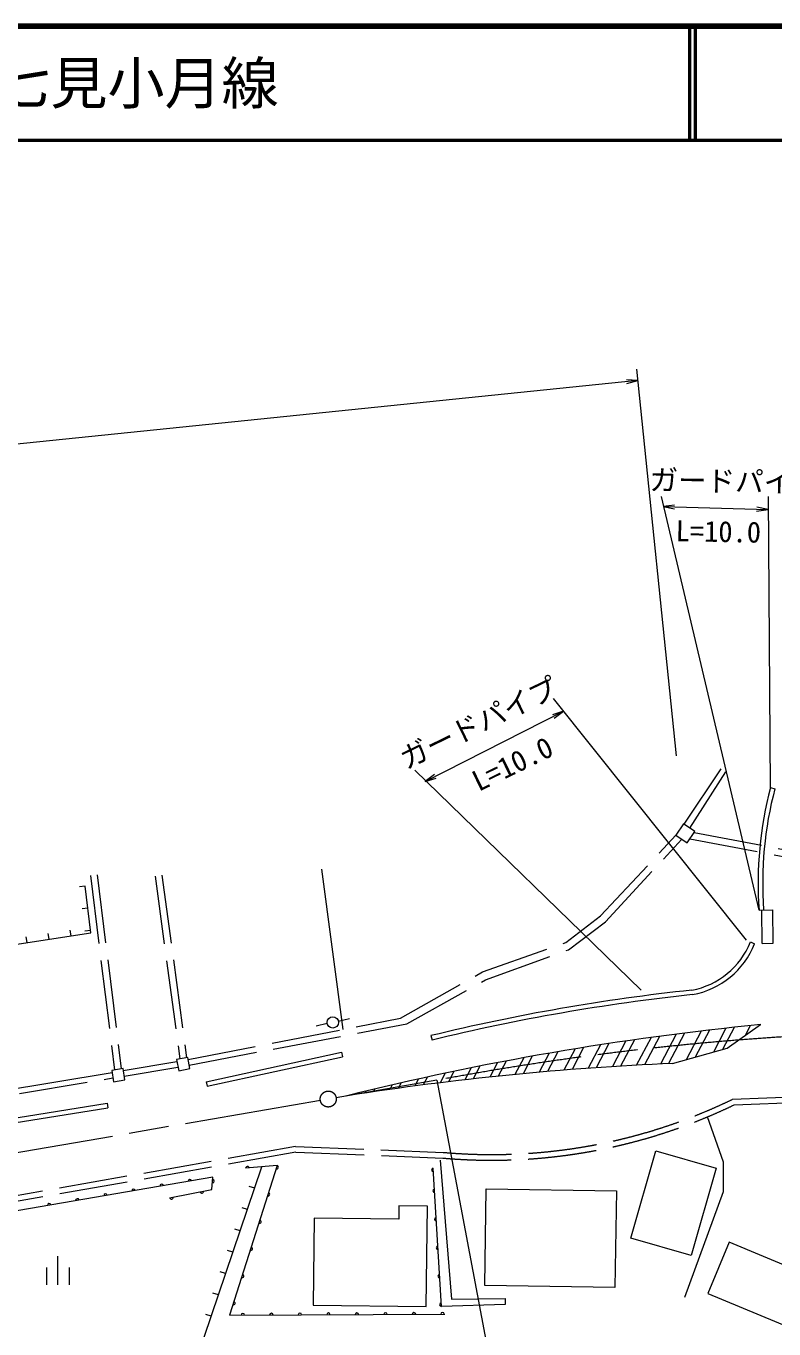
# Model space of a CAD drawing. Units: millimetres, scale not verified. Extents: x 40000 to 680000, y 20000 to 380000.
# Drawn here: x 239605 to 305142, y 265802 to 380000 of the extents above; entities that cross this region are included whole.
import ezdxf
from ezdxf.enums import TextEntityAlignment as Align

# ---------------------------------------------------------------- set-up
doc = ezdxf.new("R2010")
doc.units = ezdxf.units.MM
doc.header["$LTSCALE"] = 1000
doc.linetypes.add('CHAIN', pattern=[18.5, 12, -1.5, 3.5, -1.5])
doc.linetypes.add('DASHED', pattern=[7.5, 6, -1.5])
for name, color, linetype, lineweight in [('M-BGD', 7, 'Continuous', 13), ('M-BMK', 2, 'CHAIN', 13), ('M-STR-HTXT', 7, 'Continuous', 13), ('M-TTL', 2, 'Continuous', 140), ('M-TTL-LINE', 7, 'Continuous', 50)]:
    doc.layers.add(name, color=color, linetype=linetype, lineweight=lineweight)
doc.layers.add('M-TTL-TXT', color=7, linetype='Continuous')
doc.styles.add('ＭＳ ゴシック', font='')
doc.styles.get('ＭＳ ゴシック').set_extended_font_data('MS Gothic')

# ---------------------------------------------------------------- blocks, each defined once
blk = doc.blocks.new('荒地')
at = {"color": 7, "linetype": 'Continuous', "lineweight": 13}
for p, q in [((0, 0), (0, 2.5)), ((-1, 1.5), (-1, 0)), ((1, 1.5), (1, 0))]:
    blk.add_line(p, q, dxfattribs=at)
blk = doc.blocks.new('open_arrow')
at = {"color": 0, "linetype": 'Continuous', "lineweight": -2}
blk.add_lwpolyline([(7.5, 1.25), (0, 0), (7.5, -1.25)], dxfattribs=at)

msp = doc.modelspace()

# ---------------------------------------------------------------- linework, layer by layer
at = {"layer": 'M-BGD', "linetype": 'DASHED'}
for p, q in [((297271, 310034), (300506, 314891)), ((297784, 309692), (300928, 314622)), ((289956, 302008), (296551, 309072)), ((290378, 301482), (297077, 308721)), ((297786, 308761), (315471, 305424)), ((298148, 309304), (314937, 306135)), ((245247, 305538), (247357, 288492)), ((245843, 305612), (247949, 288591)), ((250917, 305494), (253077, 289464)), ((251512, 305575), (253667, 289578)), ((286915, 299680), (289956, 302008)), ((287149, 299042), (290378, 301482)), ((279594, 297090), (286915, 299680)), ((279866, 296414), (287149, 299042)), ((272423, 293035), (279594, 297090)), ((272958, 292547), (279866, 296414)), ((253805, 289424), (272423, 293035)), ((253901, 288929), (272958, 292547)), ((194645, 279081), (247223, 287800)), ((248210, 287963), (252918, 288744)), ((301524, 285935), (318643, 286601)), ((301647, 285439), (318651, 286101)), ((263211, 281784), (219361, 274050)), ((263245, 281282), (219442, 273557)), ((263211, 281784), (276145, 281279)), ((263245, 281282), (276113, 280780))]:
    msp.add_line(p, q, dxfattribs=at)
at = {"layer": 'M-BGD'}
for p, q in [((304842, 313254), (305228, 313152)), ((297217, 310070), (296551, 309072)), ((298215, 309405), (297217, 310070)), ((296551, 309072), (297550, 308406)), ((297550, 308406), (298215, 309405)), ((265481, 306113), (267362, 292053)), ((244790, 304609), (244293, 304551)), ((245271, 300519), (244790, 304609)), ((245018, 302670), (244521, 302611)), ((303842, 302503), (304241, 302530)), ((304042, 302516), (305055, 302545)), ((304109, 299585), (304079, 302519)), ((305084, 299607), (305055, 302545)), ((230013, 298204), (245271, 300519)), ((241619, 299965), (241544, 300459)), ((243550, 300258), (243475, 300752)), ((245246, 300730), (244749, 300672)), ((239688, 299672), (239613, 300166)), ((303081, 299719), (303453, 299570)), ((304109, 299585), (305084, 299607)), ((265991, 292566), (265014, 292354)), ((266966, 292787), (267939, 293019)), ((301040, 290409), (303977, 292474)), ((303068, 292384), (302612, 291514)), ((275088, 291511), (275183, 291123)), ((294371, 291351), (293075, 288883)), ((295101, 291449), (293790, 288953)), ((296588, 291643), (295212, 289023)), ((297314, 291734), (295906, 289055)), ((298762, 291910), (297444, 289401)), ((299484, 291995), (298239, 289624)), ((300928, 292158), (299832, 290070)), ((301647, 292236), (300627, 290293)), ((286202, 290100), (285291, 288366)), ((287720, 290353), (286740, 288486)), ((288461, 290473), (287447, 288542)), ((289939, 290706), (288858, 288647)), ((290676, 290819), (289561, 288697)), ((292176, 291041), (290994, 288792)), ((292909, 291147), (291695, 288835)), ((296262, 289070), (301040, 290409)), ((248128, 288457), (252823, 289235)), ((253771, 289598), (252790, 289408)), ((252790, 289408), (252980, 288426)), ((253962, 288617), (253771, 289598)), ((255387, 287459), (267251, 290049)), ((255473, 287068), (267336, 289659)), ((267251, 290049), (267336, 289659)), ((280914, 289143), (280251, 287882)), ((281667, 289286), (280968, 287957)), ((283214, 289573), (282443, 288105)), ((283963, 289709), (283157, 288173)), ((285457, 289972), (284581, 288304)), ((194563, 279575), (247141, 288293)), ((248101, 288616), (247115, 288452)), ((247115, 288452), (247279, 287466)), ((248265, 287629), (248101, 288616)), ((252980, 288426), (253962, 288617)), ((274774, 287885), (274410, 287193)), ((276335, 288220), (275894, 287381)), ((277097, 288380), (276619, 287470)), ((278615, 288691), (278064, 287640)), ((279373, 288842), (278784, 287722)), ((247279, 287466), (248265, 287629)), ((255387, 287459), (255473, 287068)), ((269380, 286649), (269289, 286476)), ((270155, 286834), (270025, 286586)), ((271701, 287196), (271491, 286798)), ((272471, 287373), (272223, 286900)), ((274008, 287717), (273682, 287098)), ((222935, 281794), (246699, 285586)), ((246699, 285586), (246763, 285191)), ((222998, 281399), (246763, 285191)), ((300709, 280409), (299325, 284393)), ((254273, 262354), (260279, 280007)), ((261612, 280118), (257441, 267005)), ((261612, 280118), (258845, 279888)), ((276008, 267777), (275286, 279888)), ((275887, 280609), (276890, 268419)), ((300709, 277843), (300709, 280409)), ((255978, 279106), (224238, 273672)), ((255897, 278023), (255978, 279106)), ((252188, 277301), (255897, 278023)), ((259642, 278136), (259169, 278297)), ((297341, 268579), (300709, 277843)), ((259006, 276265), (258532, 276426)), ((258369, 274394), (257896, 274555)), ((257733, 272523), (257259, 272684)), ((257096, 270652), (256623, 270813)), ((256460, 268781), (255986, 268942)), ((276890, 268419), (281582, 268459)), ((281582, 268459), (281582, 267938)), ((281582, 267938), (276008, 267777)), ((255823, 266910), (255350, 267071)), ((257441, 267005), (276288, 267086))]:
    msp.add_line(p, q, dxfattribs=at)
for points in [[(294801, 281409), (300087, 279898), (297902, 272248), (292615, 273758)], [(279939, 278073), (291339, 277904), (291213, 269429), (279813, 269598)], [(264858, 275511), (264772, 267880), (274678, 267768), (274777, 276571), (272280, 276599), (272267, 275428)], [(299358, 268913), (311392, 263902), (313263, 268396), (301229, 273406)]]:
    msp.add_lwpolyline(points, close=True, dxfattribs=at)
msp.add_circle((266480, 292671), 500, dxfattribs=at)
for centre, radius, start, end in [((336459, 304893), 32704, 165.18667, 184.19081), ((336459, 304893), 32304, 165.18667, 184.19519), ((296671, 302282), 6904, 280.67869, 338.19918), ((296671, 302282), 7304, 280.55157, 338.19918), ((316639, 120787), 175708, 96.10566, 103.67881), ((316639, 120787), 175308, 96.10052, 103.67881), ((328488, 41249), 252418, 95.56738, 103.95443), ((306993, 35930), 253367, 92.42522, 98.91963), ((258994, 279900), 150, 4.76364, 184.76364), ((261566, 279975), 150, 252.35711, 72.35711), ((275295, 279738), 150, 93.41094, 273.41094), ((253956, 278760), 150, 9.71452, 189.71452), ((255952, 278758), 150, 265.76361, 85.76361), ((246563, 277494), 150, 9.71452, 189.71452), ((249028, 277916), 150, 9.71452, 189.71452), ((251492, 278338), 150, 9.71452, 189.71452), ((255004, 277849), 150, 191.01183, 11.01183), ((260809, 277593), 150, 252.35711, 72.35711), ((275404, 277909), 150, 93.41094, 273.41094), ((241635, 276650), 150, 9.71452, 189.71452), ((244099, 277072), 150, 9.71452, 189.71452), ((252344, 277331), 150, 191.01183, 11.01183), ((260051, 275210), 150, 252.35711, 72.35711), ((275553, 275414), 150, 93.41094, 273.41094), ((259293, 272828), 150, 252.35711, 72.35711), ((275701, 272918), 150, 93.41094, 273.41094), ((258535, 270446), 150, 252.35711, 72.35711), ((275850, 270423), 150, 93.41094, 273.41094), ((257778, 268063), 150, 252.35711, 72.35711), ((273601, 267084), 150, 0.24381, 180.24381), ((275999, 267927), 150, 93.41094, 273.41094), ((276101, 267095), 150, 0.24381, 180.24381), ((258601, 267020), 150, 0.24381, 180.24381), ((261101, 267031), 150, 0.24381, 180.24381), ((263601, 267042), 150, 0.24381, 180.24381), ((266101, 267052), 150, 0.24381, 180.24381), ((268601, 267063), 150, 0.24381, 180.24381), ((271101, 267073), 150, 0.24381, 180.24381)]:
    msp.add_arc(centre, radius, start, end, dxfattribs=at)
at = {"layer": 'M-BGD', "linetype": 'DASHED'}
for radius, start, end in [(48374, 264.92657, 295.86208), (48874, 264.94114, 295.73915)]:
    msp.add_arc((280423, 329464), radius, start, end, dxfattribs=at)
at = {"layer": 'M-BMK'}
for p, q in [((275604, 287597), (266776, 286072)), ((265396, 285834), (183529, 271688))]:
    msp.add_line(p, q, dxfattribs=at)
msp.add_circle((266086, 285953), 700, dxfattribs=at)
msp.add_arc((321824, 41907), 250000, 85.00433, 100.65421, dxfattribs=at)
at = {"layer": 'M-STR-HTXT'}
for p, q in [((296604, 316039), (293125, 349928)), ((293227, 348933), (58613, 324878)), ((303842, 302503), (295291, 338766)), ((304842, 313254), (304678, 338752)), ((295433, 337879), (304625, 337631)), ((302726, 299880), (285822, 321065)), ((274583, 313788), (286693, 319942)), ((293503, 295484), (273663, 314779)), ((275604, 287597), (281150, 258114))]:
    msp.add_line(p, q, dxfattribs=at)
at = {"layer": 'M-TTL'}
msp.add_line((680000, 380000), (40000, 380000), dxfattribs=at)
at = {"layer": 'M-TTL-LINE'}
for p, q in [((297750, 380000), (297750, 370000)), ((298250, 380000), (298250, 370000)), ((40000, 370000), (680000, 370000))]:
    msp.add_line(p, q, dxfattribs=at)

# ---------------------------------------------------------------- block references
at = {"layer": 'M-BGD', "xscale": 1000, "yscale": 1000}
msp.add_blockref('荒地', (242392, 269676), dxfattribs=at)
at = {"layer": 'M-STR-HTXT', "xscale": 133, "yscale": 133}
for p, rotation in [((293227, 348933), 185.9), ((295433, 337879), 358.5), ((304625, 337631), 178.5), ((286693, 319942), 206.9), ((274583, 313788), 26.9)]:
    msp.add_blockref('open_arrow', p, dxfattribs=dict(at, rotation=rotation))

# ---------------------------------------------------------------- texts
at = {"layer": 'M-STR-HTXT', "style": 'ＭＳ ゴシック'}
for s, rotation, p in [('ガードパイプ', 358.964, (301717, 338641)), ('L=10.0', 358.964, (300247, 334234)), ('ガードパイプ', 25.964, (279900, 317611)), ('L=10.0', 25.964, (282867, 314011))]:
    msp.add_text(s, height=1833, rotation=rotation, dxfattribs=at).set_placement(p, align=Align.BOTTOM_CENTER)
at = {"layer": 'M-TTL-TXT', "style": 'ＭＳ ゴシック'}
msp.add_text('一般県道七見小月線', height=3666, dxfattribs=at).set_placement((216734, 375000), align=Align.MIDDLE_LEFT)

doc.saveas('drawing.dxf')
